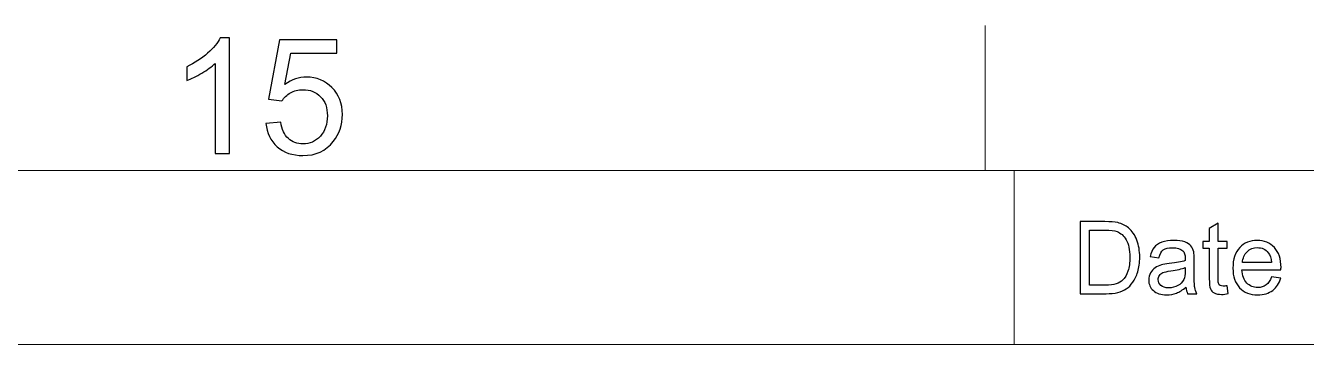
# Model space of a CAD drawing. Header units: centimetres. Extents: x -52 to 52, y -48 to 48.
# Drawn here: x 21.658 to 26.068, y 8.595 to 9.695 of the extents above; entities that cross this region are included whole.
import ezdxf

# ---------------------------------------------------------------- set-up
doc = ezdxf.new("R2010")
doc.units = ezdxf.units.CM
doc.header["$MEASUREMENT"] = 0
doc.layers.add('Title Block', color=7, linetype='Continuous')

msp = doc.modelspace()

# ---------------------------------------------------------------- linework, layer by layer
at = {"layer": 'Title Block', "lineweight": 9}
for points in [[(24.96203, 9.1946), (24.96203, 9.1946), (24.96203, 9.6946), (24.96203, 9.6946)], [(29.96203, 9.1946), (29.96203, 9.1946), (-50.03797, 9.1946), (-50.03797, 9.1946)], [(25.06203, 8.5946), (25.06203, 8.5946), (25.06203, 9.1946), (25.06203, 9.1946)], [(12.96203, 8.5946), (12.96203, 8.5946), (29.96203, 8.5946), (29.96203, 8.5946)]]:
    msp.add_open_spline(points, degree=3, dxfattribs=at)
at = {"layer": 'Title Block'}
for points, knots in [([(22.35972, 9.25288), (22.35972, 9.25288), (22.31083, 9.25288), (22.31083, 9.25288), (22.31083, 9.25288), (22.31083, 9.56418), (22.31083, 9.56418), (22.29907, 9.55288), (22.28361, 9.54168), (22.26453, 9.53047), (22.24546, 9.51927), (22.22824, 9.51085), (22.21305, 9.50529), (22.21305, 9.50529), (22.21305, 9.55251), (22.21305, 9.55251), (22.24037, 9.56529), (22.26425, 9.58085), (22.28472, 9.59918), (22.30518, 9.61742), (22.31972, 9.63511), (22.32824, 9.65233), (22.32824, 9.65233), (22.35972, 9.65233), (22.35972, 9.65233), (22.35972, 9.65233), (22.35972, 9.25288), (22.35972, 9.25288)], [0, 0, 0, 0, 0.1111111, 0.1111111, 0.1111111, 0.2222222, 0.2222222, 0.2222222, 0.3333333, 0.3333333, 0.3333333, 0.4444444, 0.4444444, 0.4444444, 0.5555556, 0.5555556, 0.5555556, 0.6666667, 0.6666667, 0.6666667, 0.7777778, 0.7777778, 0.7777778, 0.8888889, 0.8888889, 0.8888889, 1, 1, 1, 1]), ([(22.48536, 9.35733), (22.48536, 9.35733), (22.53648, 9.36121), (22.53648, 9.36121), (22.54027, 9.33631), (22.54907, 9.3176), (22.56277, 9.30501), (22.57648, 9.29251), (22.59323, 9.28621), (22.61296, 9.28621), (22.63675, 9.28621), (22.65666, 9.2951), (22.67287, 9.31279), (22.68898, 9.33057), (22.69703, 9.35408), (22.69703, 9.38334), (22.69703, 9.41121), (22.68935, 9.43316), (22.67388, 9.44927), (22.65842, 9.46538), (22.63796, 9.47344), (22.61249, 9.47344), (22.59666, 9.47344), (22.58249, 9.46983), (22.5699, 9.4626), (22.5574, 9.45538), (22.54759, 9.44603), (22.54036, 9.43455), (22.54036, 9.43455), (22.49425, 9.44121), (22.49425, 9.44121), (22.49425, 9.44121), (22.53259, 9.64566), (22.53259, 9.64566), (22.53259, 9.64566), (22.72981, 9.64566), (22.72981, 9.64566), (22.72981, 9.64566), (22.72981, 9.59899), (22.72981, 9.59899), (22.72981, 9.59899), (22.57157, 9.59899), (22.57157, 9.59899), (22.57157, 9.59899), (22.55036, 9.49168), (22.55036, 9.49168), (22.57416, 9.50844), (22.59916, 9.51677), (22.62527, 9.51677), (22.6599, 9.51677), (22.68916, 9.50473), (22.71296, 9.48066), (22.73675, 9.45659), (22.7487, 9.42566), (22.7487, 9.38788), (22.7487, 9.35186), (22.73824, 9.32075), (22.71731, 9.29455), (22.69185, 9.26232), (22.65703, 9.24621), (22.61296, 9.24621), (22.57685, 9.24621), (22.5474, 9.2564), (22.52453, 9.27668), (22.50166, 9.29695), (22.4886, 9.32381), (22.48536, 9.35733)], [0, 0, 0, 0, 0.0454545, 0.0454545, 0.0454545, 0.0909091, 0.0909091, 0.0909091, 0.1363636, 0.1363636, 0.1363636, 0.1818182, 0.1818182, 0.1818182, 0.2272727, 0.2272727, 0.2272727, 0.2727273, 0.2727273, 0.2727273, 0.3181818, 0.3181818, 0.3181818, 0.3636364, 0.3636364, 0.3636364, 0.4090909, 0.4090909, 0.4090909, 0.4545455, 0.4545455, 0.4545455, 0.5, 0.5, 0.5, 0.5454545, 0.5454545, 0.5454545, 0.5909091, 0.5909091, 0.5909091, 0.6363636, 0.6363636, 0.6363636, 0.6818182, 0.6818182, 0.6818182, 0.7272727, 0.7272727, 0.7272727, 0.7727273, 0.7727273, 0.7727273, 0.8181818, 0.8181818, 0.8181818, 0.8636364, 0.8636364, 0.8636364, 0.9090909, 0.9090909, 0.9090909, 0.9545455, 0.9545455, 0.9545455, 1, 1, 1, 1]), ([(25.28877, 8.7696), (25.28877, 8.7696), (25.28877, 9.01821), (25.28877, 9.01821), (25.28877, 9.01821), (25.37441, 9.01821), (25.37441, 9.01821), (25.39374, 9.01821), (25.4085, 9.01705), (25.41868, 9.01468), (25.43292, 9.01138), (25.44507, 9.00542), (25.45514, 8.99686), (25.46828, 8.98574), (25.47806, 8.97162), (25.48454, 8.95438), (25.49108, 8.93713), (25.49432, 8.9174), (25.49432, 8.89524), (25.49432, 8.87637), (25.49212, 8.85965), (25.48772, 8.84506), (25.48332, 8.83048), (25.47765, 8.81838), (25.47077, 8.80884), (25.46382, 8.79929), (25.4563, 8.79176), (25.44808, 8.78632), (25.43992, 8.78083), (25.43003, 8.77666), (25.41845, 8.77382), (25.40682, 8.77099), (25.39351, 8.7696), (25.37846, 8.7696), (25.37846, 8.7696), (25.28877, 8.7696), (25.28877, 8.7696)], [0, 0, 0, 0, 0.0833333, 0.0833333, 0.0833333, 0.1666667, 0.1666667, 0.1666667, 0.25, 0.25, 0.25, 0.3333333, 0.3333333, 0.3333333, 0.4166667, 0.4166667, 0.4166667, 0.5, 0.5, 0.5, 0.5833333, 0.5833333, 0.5833333, 0.6666667, 0.6666667, 0.6666667, 0.75, 0.75, 0.75, 0.8333333, 0.8333333, 0.8333333, 0.9166667, 0.9166667, 0.9166667, 1, 1, 1, 1]), ([(25.79513, 8.79686), (25.79513, 8.79686), (25.79929, 8.76989), (25.79929, 8.76989), (25.79073, 8.7681), (25.78303, 8.76717), (25.77632, 8.76717), (25.76526, 8.76717), (25.7567, 8.76891), (25.75057, 8.77244), (25.74449, 8.77597), (25.74021, 8.78054), (25.73772, 8.78627), (25.73523, 8.792), (25.73401, 8.80403), (25.73401, 8.82238), (25.73401, 8.82238), (25.73401, 8.9262), (25.73401, 8.9262), (25.73401, 8.9262), (25.71145, 8.9262), (25.71145, 8.9262), (25.71145, 8.9262), (25.71145, 8.94981), (25.71145, 8.94981), (25.71145, 8.94981), (25.73401, 8.94981), (25.73401, 8.94981), (25.73401, 8.94981), (25.73401, 8.99437), (25.73401, 8.99437), (25.73401, 8.99437), (25.76457, 9.01271), (25.76457, 9.01271), (25.76457, 9.01271), (25.76457, 8.94981), (25.76457, 8.94981), (25.76457, 8.94981), (25.79513, 8.94981), (25.79513, 8.94981), (25.79513, 8.94981), (25.79513, 8.9262), (25.79513, 8.9262), (25.79513, 8.9262), (25.76457, 8.9262), (25.76457, 8.9262), (25.76457, 8.9262), (25.76457, 8.82064), (25.76457, 8.82064), (25.76457, 8.8119), (25.76509, 8.80629), (25.76619, 8.8038), (25.76723, 8.80131), (25.76897, 8.79935), (25.7714, 8.79784), (25.77383, 8.79639), (25.7773, 8.79564), (25.78182, 8.79564), (25.78517, 8.79564), (25.78963, 8.79605), (25.79513, 8.79686)], [0, 0, 0, 0, 0.05, 0.05, 0.05, 0.1, 0.1, 0.1, 0.15, 0.15, 0.15, 0.2, 0.2, 0.2, 0.25, 0.25, 0.25, 0.3, 0.3, 0.3, 0.35, 0.35, 0.35, 0.4, 0.4, 0.4, 0.45, 0.45, 0.45, 0.5, 0.5, 0.5, 0.55, 0.55, 0.55, 0.6, 0.6, 0.6, 0.65, 0.65, 0.65, 0.7, 0.7, 0.7, 0.75, 0.75, 0.75, 0.8, 0.8, 0.8, 0.85, 0.85, 0.85, 0.9, 0.9, 0.9, 0.95, 0.95, 0.95, 1, 1, 1, 1]), ([(25.32175, 8.79877), (25.32175, 8.79877), (25.37476, 8.79877), (25.37476, 8.79877), (25.39114, 8.79877), (25.40399, 8.80027), (25.4133, 8.80334), (25.42262, 8.80641), (25.43003, 8.81069), (25.43558, 8.81624), (25.44334, 8.82406), (25.44941, 8.83459), (25.45375, 8.84778), (25.45809, 8.86098), (25.46029, 8.87695), (25.46029, 8.89576), (25.46029, 8.9218), (25.45601, 8.94182), (25.4475, 8.95583), (25.439, 8.96983), (25.42864, 8.97921), (25.41643, 8.98395), (25.40763, 8.98736), (25.39345, 8.98904), (25.37389, 8.98904), (25.37389, 8.98904), (25.32175, 8.98904), (25.32175, 8.98904), (25.32175, 8.98904), (25.32175, 8.79877), (25.32175, 8.79877)], [0, 0, 0, 0, 0.1, 0.1, 0.1, 0.2, 0.2, 0.2, 0.3, 0.3, 0.3, 0.4, 0.4, 0.4, 0.5, 0.5, 0.5, 0.6, 0.6, 0.6, 0.7, 0.7, 0.7, 0.8, 0.8, 0.8, 0.9, 0.9, 0.9, 1, 1, 1, 1]), ([(25.6534, 8.79217), (25.64206, 8.78251), (25.63112, 8.77573), (25.62065, 8.77174), (25.61018, 8.76775), (25.59895, 8.76578), (25.58691, 8.76578), (25.56712, 8.76578), (25.5519, 8.77058), (25.54125, 8.78025), (25.5306, 8.78985), (25.52528, 8.80218), (25.52528, 8.81717), (25.52528, 8.82597), (25.52731, 8.83401), (25.5313, 8.8413), (25.53535, 8.84859), (25.54062, 8.85438), (25.5471, 8.85878), (25.55364, 8.86318), (25.56093, 8.86653), (25.56909, 8.86879), (25.57511, 8.87035), (25.58419, 8.87186), (25.59629, 8.87336), (25.62094, 8.87625), (25.63917, 8.87978), (25.6508, 8.88384), (25.65092, 8.888), (25.65097, 8.89066), (25.65097, 8.89176), (25.65097, 8.90415), (25.64808, 8.91289), (25.64229, 8.91798), (25.63448, 8.92487), (25.62285, 8.92828), (25.60746, 8.92828), (25.59305, 8.92828), (25.5824, 8.92573), (25.57557, 8.9207), (25.56868, 8.91566), (25.56365, 8.90675), (25.56035, 8.8939), (25.56035, 8.8939), (25.53049, 8.89807), (25.53049, 8.89807), (25.53321, 8.91086), (25.53766, 8.92122), (25.54391, 8.92909), (25.55016, 8.93696), (25.55919, 8.94298), (25.571, 8.94726), (25.58274, 8.95149), (25.59646, 8.95363), (25.61197, 8.95363), (25.62736, 8.95363), (25.63992, 8.95183), (25.64958, 8.94819), (25.65919, 8.94454), (25.66631, 8.94003), (25.67082, 8.93453), (25.67534, 8.92903), (25.67852, 8.92209), (25.68037, 8.9137), (25.68136, 8.90849), (25.68188, 8.89911), (25.68188, 8.88563), (25.68188, 8.88563), (25.68188, 8.84512), (25.68188, 8.84512), (25.68188, 8.81682), (25.68251, 8.79894), (25.68379, 8.79136), (25.685, 8.78378), (25.68755, 8.77654), (25.69125, 8.7696), (25.69125, 8.7696), (25.65931, 8.7696), (25.65931, 8.7696), (25.65624, 8.77602), (25.65427, 8.78355), (25.6534, 8.79217)], [0, 0, 0, 0, 0.037037, 0.037037, 0.037037, 0.0740741, 0.0740741, 0.0740741, 0.1111111, 0.1111111, 0.1111111, 0.1481481, 0.1481481, 0.1481481, 0.1851852, 0.1851852, 0.1851852, 0.2222222, 0.2222222, 0.2222222, 0.2592593, 0.2592593, 0.2592593, 0.2962963, 0.2962963, 0.2962963, 0.3333333, 0.3333333, 0.3333333, 0.3703704, 0.3703704, 0.3703704, 0.4074074, 0.4074074, 0.4074074, 0.4444444, 0.4444444, 0.4444444, 0.4814815, 0.4814815, 0.4814815, 0.5185185, 0.5185185, 0.5185185, 0.5555556, 0.5555556, 0.5555556, 0.5925926, 0.5925926, 0.5925926, 0.6296296, 0.6296296, 0.6296296, 0.6666667, 0.6666667, 0.6666667, 0.7037037, 0.7037037, 0.7037037, 0.7407407, 0.7407407, 0.7407407, 0.7777778, 0.7777778, 0.7777778, 0.8148148, 0.8148148, 0.8148148, 0.8518519, 0.8518519, 0.8518519, 0.8888889, 0.8888889, 0.8888889, 0.9259259, 0.9259259, 0.9259259, 0.962963, 0.962963, 0.962963, 1, 1, 1, 1]), ([(25.94819, 8.82793), (25.94819, 8.82793), (25.97979, 8.82377), (25.97979, 8.82377), (25.97487, 8.80542), (25.96567, 8.79113), (25.95224, 8.781), (25.93882, 8.77087), (25.92169, 8.76578), (25.9008, 8.76578), (25.87452, 8.76578), (25.85369, 8.77388), (25.8383, 8.79009), (25.8229, 8.80623), (25.81521, 8.82897), (25.81521, 8.8582), (25.81521, 8.88841), (25.82296, 8.9119), (25.83853, 8.92857), (25.8541, 8.94529), (25.87429, 8.95363), (25.89912, 8.95363), (25.92313, 8.95363), (25.94275, 8.94547), (25.95797, 8.92909), (25.97319, 8.91271), (25.98083, 8.88968), (25.98083, 8.85999), (25.98083, 8.8582), (25.98077, 8.85548), (25.98066, 8.85189), (25.98066, 8.85189), (25.84646, 8.85189), (25.84646, 8.85189), (25.84761, 8.83216), (25.85317, 8.817), (25.86324, 8.80652), (25.87325, 8.79605), (25.88581, 8.79078), (25.9008, 8.79078), (25.91197, 8.79078), (25.92151, 8.79373), (25.92938, 8.79963), (25.93731, 8.80554), (25.94356, 8.81497), (25.94819, 8.82793)], [0, 0, 0, 0, 0.0666667, 0.0666667, 0.0666667, 0.1333333, 0.1333333, 0.1333333, 0.2, 0.2, 0.2, 0.2666667, 0.2666667, 0.2666667, 0.3333333, 0.3333333, 0.3333333, 0.4, 0.4, 0.4, 0.4666667, 0.4666667, 0.4666667, 0.5333333, 0.5333333, 0.5333333, 0.6, 0.6, 0.6, 0.6666667, 0.6666667, 0.6666667, 0.7333333, 0.7333333, 0.7333333, 0.8, 0.8, 0.8, 0.8666667, 0.8666667, 0.8666667, 0.9333333, 0.9333333, 0.9333333, 1, 1, 1, 1]), ([(25.84819, 8.87689), (25.84819, 8.87689), (25.94854, 8.87689), (25.94854, 8.87689), (25.94721, 8.89205), (25.94333, 8.9034), (25.93702, 8.91098), (25.92736, 8.92272), (25.91474, 8.92863), (25.89929, 8.92863), (25.88529, 8.92863), (25.87354, 8.92394), (25.86399, 8.91456), (25.8545, 8.90519), (25.84923, 8.89263), (25.84819, 8.87689)], [0, 0, 0, 0, 0.2, 0.2, 0.2, 0.4, 0.4, 0.4, 0.6, 0.6, 0.6, 0.8, 0.8, 0.8, 1, 1, 1, 1]), ([(25.65097, 8.85988), (25.63986, 8.85536), (25.6232, 8.85154), (25.60097, 8.84842), (25.58836, 8.84662), (25.57945, 8.8446), (25.57424, 8.84234), (25.56903, 8.84009), (25.56504, 8.83679), (25.5622, 8.8325), (25.55937, 8.82816), (25.55792, 8.82336), (25.55792, 8.81804), (25.55792, 8.80999), (25.56099, 8.80322), (25.56718, 8.79784), (25.57337, 8.79246), (25.5824, 8.78974), (25.59426, 8.78974), (25.60601, 8.78974), (25.61648, 8.79229), (25.62568, 8.79744), (25.63483, 8.80253), (25.6416, 8.80953), (25.64588, 8.81838), (25.64918, 8.82527), (25.6508, 8.8354), (25.6508, 8.84877), (25.6508, 8.84877), (25.65097, 8.85988), (25.65097, 8.85988)], [0, 0, 0, 0, 0.1, 0.1, 0.1, 0.2, 0.2, 0.2, 0.3, 0.3, 0.3, 0.4, 0.4, 0.4, 0.5, 0.5, 0.5, 0.6, 0.6, 0.6, 0.7, 0.7, 0.7, 0.8, 0.8, 0.8, 0.9, 0.9, 0.9, 1, 1, 1, 1])]:
    msp.add_open_spline(points, degree=3, knots=knots, dxfattribs=at)

doc.saveas('drawing.dxf')
